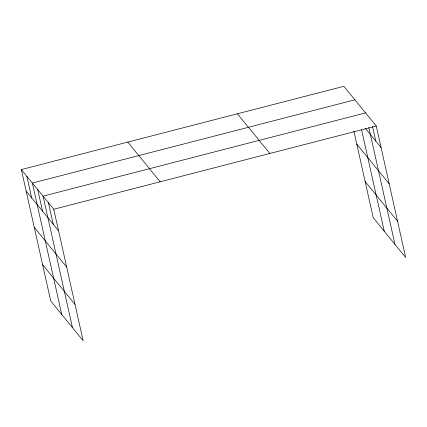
<?xml version="1.0" encoding="UTF-8"?>
<svg xmlns="http://www.w3.org/2000/svg" width="427" height="427" viewBox="0 0 427 427"><rect width="100%" height="100%" fill="white"/><g stroke="black" fill="none" stroke-linecap="round" stroke-linejoin="round"><path stroke-width="0.64" d="M21.35 169.562L53.759 209.251L83.137 340.687L50.728 300.998L21.35 169.562L343.863 86.313L376.272 126.002L405.65 257.438L373.241 217.749L353.898 131.201M354.88 99.806L32.367 183.055L61.75 314.496M365.576 112.904L43.063 196.153L72.446 327.594M53.759 209.251L376.272 126.002M365.464 128.442L381.097 147.587M356.791 144.145L389.2 183.84M365.138 181.496L397.548 221.186M237.433 113.785L269.843 153.474M127.78 142.09L160.189 181.779M26.175 191.147L58.584 230.842M34.277 227.399L66.687 267.088M42.625 264.751L75.035 304.44M372.483 126.435L375.749 141.038M368.837 127.508L394.954 244.34M361.589 129.808L384.257 231.242M48.411 202.702L53.236 224.292M37.715 189.604L42.54 211.194M26.858 176.308L31.683 197.898"/></g></svg>
